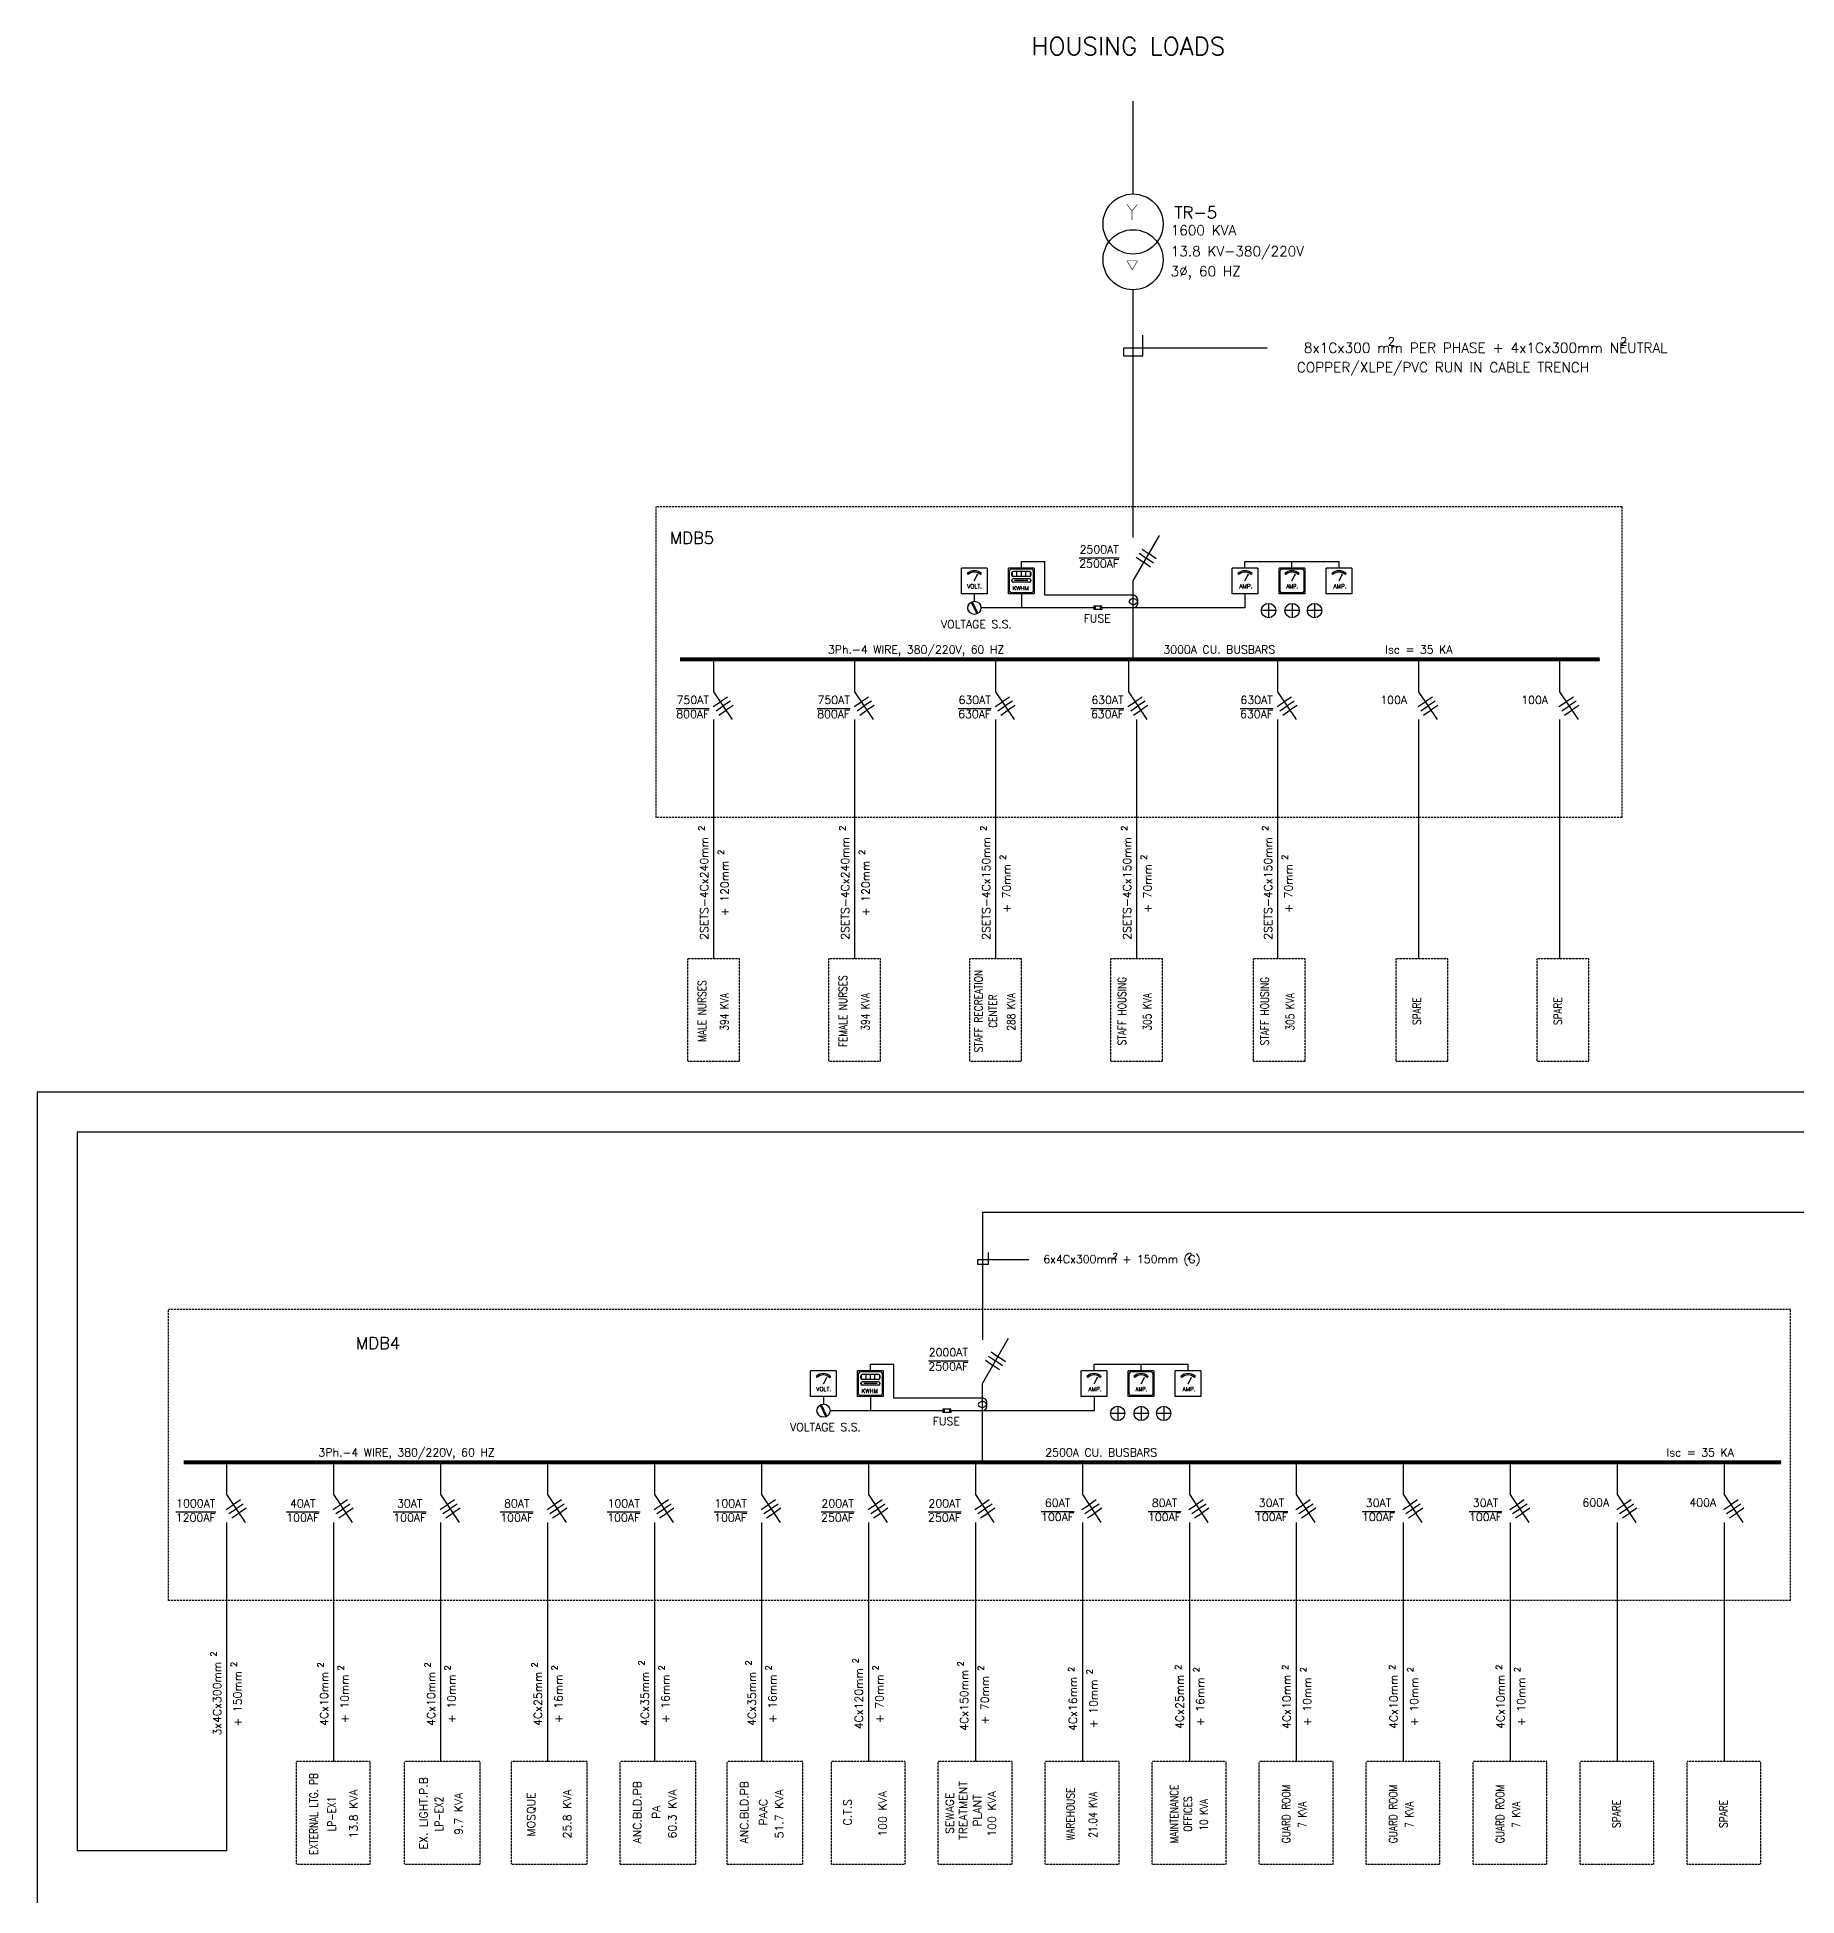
# Model space of a CAD drawing. Extents: x 20055 to 127460, y -8950 to 79188.
# Drawn here: x 20189 to 64160, y 32744 to 79188 of the extents above; entities that cross this region are included whole.
import ezdxf
from ezdxf.enums import TextEntityAlignment as Align

# ---------------------------------------------------------------- set-up
doc = ezdxf.new("R2010")
doc.units = 0
doc.header["$MEASUREMENT"] = 0
doc.linetypes.add('DASHED', pattern=[0.75, 0.5, -0.25])
for name, color, linetype in [('DB', 4, 'CONTINUOUS'), ('GRID-NO', 1, 'CONTINUOUS'), ('TEXT', 200, 'CONTINUOUS'), ('WIRE', 4, 'CONTINUOUS')]:
    doc.layers.add(name, color=color, linetype=linetype)
doc.styles.add('DWG', font='ROMANS.shx', dxfattribs={"width": 0.8, "height": 200})
doc.styles.add('ROMANS', font='ROMANS.shx', dxfattribs={"height": 0.4})

msp = doc.modelspace()

# ---------------------------------------------------------------- linework, layer by layer
at = {"layer": 'DB', "color": 7, "linetype": 'DASHED', "ltscale": 100}
for p, q in [((59796, 67453), (35659, 67453)), ((35659, 59686), (35659, 67453)), ((59796, 59686), (59796, 67453)), ((59796, 59686), (35659, 59686)), ((64001, 47391), (23471, 47391)), ((23471, 40124), (23471, 47391)), ((64001, 40124), (64001, 47391)), ((64001, 40124), (23471, 40124))]:
    msp.add_line(p, q, dxfattribs=at)
at = {"layer": 'DB', "color": 7, "linetype": 'DASHED'}
for p, q in [((36448, 53599), (36448, 56161)), ((37738, 56161), (36448, 56161)), ((37738, 53599), (37738, 56161)), ((41260, 56161), (39971, 56161)), ((39971, 53599), (39971, 56161)), ((41260, 53599), (41260, 56161)), ((43493, 53599), (43493, 56161)), ((44783, 56161), (43493, 56161)), ((44783, 53599), (44783, 56161)), ((47016, 53599), (47016, 56161)), ((48305, 56161), (47016, 56161)), ((48305, 53599), (48305, 56161)), ((51874, 56161), (50584, 56161)), ((50584, 53599), (50584, 56161)), ((51874, 53599), (51874, 56161)), ((54152, 53599), (54152, 56161)), ((55442, 56161), (54152, 56161)), ((55442, 53599), (55442, 56161)), ((58964, 56161), (57675, 56161)), ((57675, 53599), (57675, 56161)), ((58964, 53599), (58964, 56161)), ((36448, 53599), (37738, 53599)), ((39971, 53599), (41260, 53599)), ((43493, 53599), (44783, 53599)), ((47016, 53599), (48305, 53599)), ((50584, 53599), (51874, 53599)), ((54152, 53599), (55442, 53599)), ((57675, 53599), (58964, 53599)), ((28511, 36098), (26668, 36098)), ((26668, 33537), (26668, 36098)), ((28511, 33537), (28511, 36098)), ((31255, 36098), (29366, 36098)), ((29366, 33537), (29366, 36098)), ((31255, 33537), (31255, 36098)), ((32039, 33537), (32039, 36098)), ((33929, 36098), (32039, 36098)), ((33929, 33537), (33929, 36098)), ((34758, 33537), (34758, 36098)), ((36648, 36098), (34758, 36098)), ((36648, 33537), (36648, 36098)), ((39321, 36098), (37431, 36098)), ((37431, 33537), (37431, 36098)), ((39321, 33537), (39321, 36098)), ((40034, 33537), (40034, 36098)), ((41877, 36098), (40034, 36098)), ((41877, 33537), (41877, 36098)), ((42707, 33537), (42707, 36098)), ((44550, 36098), (42707, 36098)), ((44550, 33537), (44550, 36098)), ((45380, 33537), (45380, 36098)), ((47223, 36098), (45380, 36098)), ((47223, 33537), (47223, 36098)), ((49897, 36098), (48053, 36098)), ((48053, 33537), (48053, 36098)), ((49897, 33537), (49897, 36098)), ((50726, 33537), (50726, 36098)), ((52570, 36098), (50726, 36098)), ((52570, 33537), (52570, 36098)), ((55243, 36098), (53400, 36098)), ((53400, 33537), (53400, 36098)), ((55243, 33537), (55243, 36098)), ((57916, 36098), (56073, 36098)), ((56073, 33537), (56073, 36098)), ((57916, 33537), (57916, 36098)), ((58746, 33537), (58746, 36098)), ((60589, 36098), (58746, 36098)), ((60589, 33537), (60589, 36098)), ((61419, 33537), (61419, 36098)), ((63263, 36098), (61419, 36098)), ((63263, 33537), (63263, 36098)), ((26668, 33537), (28511, 33537)), ((29366, 33537), (31255, 33537)), ((32039, 33537), (33929, 33537)), ((34758, 33537), (36648, 33537)), ((37431, 33537), (39321, 33537)), ((40034, 33537), (41877, 33537)), ((42707, 33537), (44550, 33537)), ((45380, 33537), (47223, 33537)), ((48053, 33537), (49897, 33537)), ((50726, 33537), (52570, 33537)), ((53400, 33537), (55243, 33537)), ((56073, 33537), (57916, 33537)), ((58746, 33537), (60589, 33537)), ((61419, 33537), (63263, 33537))]:
    msp.add_line(p, q, dxfattribs=at)
at = {"layer": 'GRID-NO', "color": 11}
msp.add_lwpolyline([(44971, 48638), (43690, 48638), (43690, 48531), (43957, 48531), (43957, 48819)], dxfattribs=at)
at = {"layer": 'WIRE', "color": 4}
for p, q in [((47577, 75269), (47577, 77585)), ((47577, 66684), (47577, 72877)), ((47577, 65604), (48233, 66737)), ((44782, 65923), (44782, 66088)), ((44782, 66088), (45366, 66088)), ((45366, 65241), (45366, 66088)), ((47655, 66192), (47832, 66068)), ((47728, 66294), (47905, 66171)), ((47800, 66398), (47976, 66274)), ((48009, 65945), (47832, 66068)), ((48082, 66047), (47905, 66171)), ((48153, 66151), (47976, 66274)), ((50369, 66088), (52720, 66088)), ((50369, 65923), (50369, 66088)), ((51545, 65923), (51545, 66088)), ((52720, 65923), (52720, 66088)), ((43285, 65279), (43285, 65923)), ((43927, 65923), (43285, 65923)), ((43927, 65923), (43927, 65279)), ((44461, 65279), (44461, 65923)), ((45103, 65923), (44461, 65923)), ((44486, 65346), (44486, 65856)), ((45036, 65898), (44528, 65898)), ((45078, 65856), (45078, 65346)), ((45103, 65923), (45103, 65279)), ((47577, 63641), (47577, 65604)), ((50048, 65279), (50048, 65923)), ((50690, 65923), (50048, 65923)), ((50690, 65923), (50690, 65279)), ((51224, 65279), (51224, 65923)), ((51866, 65923), (51224, 65923)), ((51248, 65346), (51248, 65856)), ((51799, 65898), (51290, 65898)), ((51841, 65856), (51841, 65346)), ((51866, 65923), (51866, 65279)), ((52399, 65279), (52399, 65923)), ((53041, 65923), (52399, 65923)), ((53041, 65923), (53041, 65279)), ((43927, 65279), (43285, 65279)), ((43538, 65078), (43545, 65062)), ((43541, 65037), (43545, 65062)), ((43541, 65037), (43649, 64808)), ((43545, 65062), (43567, 65049)), ((43567, 65049), (43674, 64819)), ((43606, 65279), (43606, 65093)), ((43665, 65083), (43658, 65067)), ((45103, 65279), (44461, 65279)), ((45036, 65304), (44528, 65304)), ((44782, 65279), (44782, 64928)), ((47577, 65241), (45366, 65241)), ((50690, 65279), (50048, 65279)), ((50369, 65279), (50369, 64928)), ((50960, 65039), (50960, 64681)), ((51866, 65279), (51224, 65279)), ((51799, 65304), (51290, 65304)), ((51547, 65039), (51547, 64681)), ((52109, 65039), (52109, 64681)), ((53041, 65279), (52399, 65279)), ((43453, 64984), (43469, 64978)), ((43474, 64866), (43459, 64859)), ((43556, 64790), (43550, 64774)), ((43649, 64808), (43670, 64795)), ((43670, 64795), (43674, 64819)), ((43670, 64795), (43677, 64779)), ((43757, 64998), (43741, 64990)), ((43747, 64879), (43763, 64873)), ((46589, 64928), (43773, 64928)), ((46589, 64971), (46589, 64885)), ((46791, 64971), (46589, 64971)), ((46791, 64885), (46589, 64885)), ((46627, 64971), (46627, 64885)), ((46754, 64971), (46754, 64885)), ((46791, 64928), (46791, 64971)), ((50369, 64928), (46791, 64928)), ((47577, 64928), (46791, 64928)), ((46791, 64928), (46791, 64885)), ((51139, 64860), (50781, 64860)), ((51726, 64860), (51369, 64860)), ((52288, 64860), (51930, 64860)), ((36256, 63641), (59237, 63641)), ((37093, 63641), (37093, 62832)), ((40616, 63641), (40616, 62832)), ((44138, 63641), (44138, 62832)), ((47456, 63641), (47456, 62832)), ((51183, 63641), (51183, 62832)), ((54705, 63641), (54705, 62832)), ((58228, 63641), (58228, 62832)), ((37093, 62832), (37558, 62136)), ((40616, 62832), (41080, 62136)), ((44138, 62832), (44603, 62136)), ((47456, 62832), (47920, 62136)), ((51183, 62832), (51647, 62136)), ((54705, 62832), (55170, 62136)), ((58228, 62832), (58692, 62136)), ((37083, 62459), (37262, 62579)), ((37153, 62355), (37333, 62475)), ((37222, 62250), (37402, 62370)), ((37441, 62699), (37262, 62579)), ((37512, 62594), (37333, 62475)), ((37581, 62489), (37402, 62370)), ((40605, 62459), (40784, 62579)), ((40676, 62355), (40855, 62475)), ((40745, 62250), (40924, 62370)), ((40964, 62699), (40784, 62579)), ((41034, 62594), (40855, 62475)), ((41103, 62489), (40924, 62370)), ((44128, 62459), (44307, 62579)), ((44198, 62355), (44378, 62475)), ((44267, 62250), (44446, 62370)), ((44486, 62699), (44307, 62579)), ((44557, 62594), (44378, 62475)), ((44626, 62489), (44446, 62370)), ((47445, 62459), (47625, 62579)), ((47516, 62355), (47695, 62475)), ((47585, 62250), (47764, 62370)), ((47804, 62699), (47625, 62579)), ((47875, 62594), (47695, 62475)), ((47944, 62489), (47764, 62370)), ((51172, 62459), (51352, 62579)), ((51243, 62355), (51422, 62475)), ((51312, 62250), (51491, 62370)), ((51531, 62699), (51352, 62579)), ((51602, 62594), (51422, 62475)), ((51671, 62489), (51491, 62370)), ((54695, 62459), (54874, 62579)), ((54766, 62355), (54945, 62475)), ((54835, 62250), (55014, 62370)), ((55053, 62699), (54874, 62579)), ((55124, 62594), (54945, 62475)), ((55193, 62489), (55014, 62370)), ((58217, 62459), (58397, 62579)), ((58288, 62355), (58467, 62475)), ((58357, 62250), (58536, 62370)), ((58576, 62699), (58397, 62579)), ((58647, 62594), (58467, 62475)), ((58716, 62489), (58536, 62370)), ((37093, 62136), (37093, 56161)), ((40616, 62136), (40616, 56161)), ((44138, 62136), (44138, 56161)), ((47660, 62136), (47660, 56161)), ((51183, 62136), (51183, 56161)), ((54705, 62136), (54705, 56161)), ((58228, 62136), (58228, 56161)), ((43807, 49824), (43807, 46636)), ((43807, 45542), (44462, 46675)), ((41011, 45861), (41011, 46026)), ((41011, 46026), (41595, 46026)), ((41595, 45179), (41595, 46026)), ((43885, 46130), (44062, 46006)), ((43958, 46232), (44135, 46109)), ((44029, 46336), (44206, 46212)), ((44238, 45883), (44062, 46006)), ((44311, 45985), (44135, 46109)), ((44382, 46089), (44206, 46212)), ((46599, 46026), (48950, 46026)), ((46599, 45861), (46599, 46026)), ((47774, 45861), (47774, 46026)), ((48950, 45861), (48950, 46026)), ((39515, 45217), (39515, 45861)), ((40157, 45861), (39515, 45861)), ((40157, 45861), (40157, 45217)), ((40690, 45217), (40690, 45861)), ((41332, 45861), (40690, 45861)), ((40715, 45284), (40715, 45794)), ((41266, 45836), (40757, 45836)), ((41308, 45794), (41308, 45284)), ((41332, 45861), (41332, 45217)), ((43807, 43579), (43807, 45542)), ((46278, 45217), (46278, 45861)), ((46920, 45861), (46278, 45861)), ((46920, 45861), (46920, 45217)), ((47453, 45217), (47453, 45861)), ((48095, 45861), (47453, 45861)), ((47478, 45284), (47478, 45794)), ((48028, 45836), (47520, 45836)), ((48070, 45794), (48070, 45284)), ((48095, 45861), (48095, 45217)), ((48629, 45217), (48629, 45861)), ((49271, 45861), (48629, 45861)), ((49271, 45861), (49271, 45217)), ((40157, 45217), (39515, 45217)), ((39836, 45217), (39836, 45031)), ((41332, 45217), (40690, 45217)), ((41266, 45242), (40757, 45242)), ((41011, 45217), (41011, 44866)), ((43807, 45179), (41595, 45179)), ((46920, 45217), (46278, 45217)), ((46599, 45217), (46599, 44866)), ((48095, 45217), (47453, 45217)), ((48028, 45242), (47520, 45242)), ((49271, 45217), (48629, 45217)), ((39682, 44922), (39699, 44916)), ((39704, 44804), (39688, 44797)), ((39767, 45016), (39775, 45000)), ((39771, 44975), (39775, 45000)), ((39771, 44975), (39878, 44745)), ((39775, 45000), (39796, 44987)), ((39786, 44728), (39780, 44712)), ((39796, 44987), (39904, 44757)), ((39878, 44745), (39900, 44733)), ((39894, 45021), (39888, 45005)), ((39900, 44733), (39904, 44757)), ((39900, 44733), (39907, 44717)), ((39987, 44935), (39971, 44928)), ((39976, 44817), (39993, 44811)), ((42819, 44866), (40003, 44866)), ((42819, 44908), (42819, 44823)), ((43021, 44908), (42819, 44908)), ((43021, 44823), (42819, 44823)), ((42856, 44908), (42856, 44823)), ((42983, 44908), (42983, 44823)), ((43021, 44866), (43021, 44908)), ((46599, 44866), (43021, 44866)), ((43807, 44866), (43021, 44866)), ((43021, 44866), (43021, 44823)), ((47368, 44798), (47011, 44798)), ((47189, 44976), (47189, 44619)), ((47956, 44798), (47598, 44798)), ((47777, 44976), (47777, 44619)), ((48518, 44798), (48160, 44798)), ((48339, 44976), (48339, 44619)), ((24921, 43579), (24921, 42770)), ((27594, 43579), (27594, 42770)), ((30267, 43579), (30267, 42770)), ((32941, 43579), (32941, 42770)), ((35680, 43579), (34287, 43579)), ((35614, 43579), (35614, 42770)), ((38287, 43579), (38287, 42770)), ((40960, 43579), (40960, 42770)), ((43633, 43579), (43633, 42770)), ((43699, 43579), (63767, 43579)), ((46307, 43579), (46307, 42770)), ((48980, 43579), (48980, 42770)), ((51653, 43579), (51653, 42770)), ((54326, 43579), (54326, 42770)), ((56999, 43579), (56999, 42770)), ((59672, 43579), (59672, 42770)), ((62346, 43579), (62346, 42770)), ((24921, 42770), (25386, 42074)), ((27594, 42770), (28059, 42074)), ((30267, 42770), (30732, 42074)), ((32941, 42770), (33405, 42074)), ((35614, 42770), (36078, 42074)), ((38287, 42770), (38752, 42074)), ((40960, 42770), (41425, 42074)), ((43633, 42770), (44098, 42074)), ((46307, 42770), (46771, 42074)), ((48980, 42770), (49444, 42074)), ((51653, 42770), (52117, 42074)), ((54326, 42770), (54791, 42074)), ((56999, 42770), (57464, 42074)), ((59672, 42770), (60137, 42074)), ((62346, 42770), (62810, 42074)), ((24911, 42397), (25090, 42517)), ((24981, 42293), (25161, 42413)), ((25050, 42188), (25230, 42308)), ((25269, 42636), (25090, 42517)), ((25340, 42532), (25161, 42413)), ((25409, 42427), (25230, 42308)), ((27584, 42397), (27763, 42517)), ((27655, 42293), (27834, 42413)), ((27723, 42188), (27903, 42308)), ((27942, 42636), (27763, 42517)), ((28013, 42532), (27834, 42413)), ((28082, 42427), (27903, 42308)), ((30257, 42397), (30436, 42517)), ((30328, 42293), (30507, 42413)), ((30397, 42188), (30576, 42308)), ((30616, 42636), (30436, 42517)), ((30686, 42532), (30507, 42413)), ((30755, 42427), (30576, 42308)), ((32930, 42397), (33109, 42517)), ((33001, 42293), (33180, 42413)), ((33070, 42188), (33249, 42308)), ((33289, 42636), (33109, 42517)), ((33359, 42532), (33180, 42413)), ((33428, 42427), (33249, 42308)), ((35603, 42397), (35783, 42517)), ((35674, 42293), (35853, 42413)), ((35743, 42188), (35922, 42308)), ((35962, 42636), (35783, 42517)), ((36033, 42532), (35853, 42413)), ((36102, 42427), (35922, 42308)), ((38277, 42397), (38456, 42517)), ((38347, 42293), (38527, 42413)), ((38416, 42188), (38595, 42308)), ((38635, 42636), (38456, 42517)), ((38706, 42532), (38527, 42413)), ((38775, 42427), (38595, 42308)), ((40950, 42397), (41129, 42517)), ((41020, 42293), (41200, 42413)), ((41089, 42188), (41269, 42308)), ((41308, 42636), (41129, 42517)), ((41379, 42532), (41200, 42413)), ((41448, 42427), (41269, 42308)), ((43623, 42397), (43802, 42517)), ((43694, 42293), (43873, 42413)), ((43763, 42188), (43942, 42308)), ((43981, 42636), (43802, 42517)), ((44052, 42532), (43873, 42413)), ((44121, 42427), (43942, 42308)), ((46296, 42397), (46475, 42517)), ((46367, 42293), (46546, 42413)), ((46436, 42188), (46615, 42308)), ((46655, 42636), (46475, 42517)), ((46725, 42532), (46546, 42413)), ((46794, 42427), (46615, 42308)), ((48969, 42397), (49149, 42517)), ((49040, 42293), (49219, 42413)), ((49109, 42188), (49288, 42308)), ((49328, 42636), (49149, 42517)), ((49399, 42532), (49219, 42413)), ((49467, 42427), (49288, 42308)), ((51642, 42397), (51822, 42517)), ((51713, 42293), (51892, 42413)), ((51782, 42188), (51961, 42308)), ((52001, 42636), (51822, 42517)), ((52072, 42532), (51892, 42413)), ((52141, 42427), (51961, 42308)), ((54316, 42397), (54495, 42517)), ((54386, 42293), (54566, 42413)), ((54455, 42188), (54635, 42308)), ((54674, 42636), (54495, 42517)), ((54745, 42532), (54566, 42413)), ((54814, 42427), (54635, 42308)), ((56989, 42397), (57168, 42517)), ((57059, 42293), (57239, 42413)), ((57128, 42188), (57308, 42308)), ((57347, 42636), (57168, 42517)), ((57418, 42532), (57239, 42413)), ((57487, 42427), (57308, 42308)), ((59662, 42397), (59841, 42517)), ((59733, 42293), (59912, 42413)), ((59802, 42188), (59981, 42308)), ((60021, 42636), (59841, 42517)), ((60091, 42532), (59912, 42413)), ((60160, 42427), (59981, 42308)), ((62335, 42397), (62514, 42517)), ((62406, 42293), (62585, 42413)), ((62475, 42188), (62654, 42308)), ((62694, 42636), (62514, 42517)), ((62764, 42532), (62585, 42413)), ((62833, 42427), (62654, 42308)), ((24921, 42074), (24921, 33870)), ((27594, 42074), (27594, 36098)), ((30267, 42074), (30267, 36098)), ((32941, 42074), (32941, 36098)), ((35614, 42074), (35614, 36098)), ((38287, 42074), (38287, 36098)), ((40960, 42074), (40960, 36098)), ((43633, 42074), (43633, 36098)), ((46307, 42074), (46307, 36098)), ((48980, 42074), (48980, 36098)), ((51653, 42074), (51653, 36098)), ((54326, 42074), (54326, 36098)), ((56999, 42074), (56999, 36098)), ((59672, 42074), (59672, 36098)), ((62346, 42074), (62346, 36098)), ((24921, 33870), (21189, 33870))]:
    msp.add_line(p, q, dxfattribs=at)
at = {"layer": 'WIRE', "color": 11}
for p, q in [((43426, 65782), (43451, 65757)), ((43462, 65779), (43469, 65771)), ((43478, 65793), (43485, 65784)), ((43498, 65804), (43503, 65794)), ((43516, 65823), (43523, 65804)), ((43541, 65821), (43544, 65811)), ((43561, 65826), (43564, 65816)), ((43587, 65830), (43587, 65820)), ((43606, 65601), (43689, 65759)), ((43606, 65601), (43606, 65601)), ((43606, 65601), (43607, 65601)), ((43607, 65820), (43607, 65841)), ((43627, 65830), (43627, 65820)), ((43653, 65826), (43651, 65816)), ((43674, 65821), (43670, 65811)), ((43679, 65748), (43693, 65766)), ((43685, 65752), (43679, 65748)), ((43685, 65745), (43693, 65766)), ((43685, 65752), (43685, 65745)), ((43699, 65823), (43691, 65804)), ((43716, 65804), (43711, 65794)), ((43736, 65793), (43729, 65784)), ((43752, 65779), (43746, 65771)), ((43762, 65757), (43787, 65782)), ((44545, 65743), (44545, 65803)), ((44545, 65603), (44545, 65620)), ((44559, 65724), (44559, 65822)), ((44559, 65610), (44559, 65612)), ((44985, 65836), (44578, 65836)), ((44985, 65709), (44578, 65709)), ((44985, 65653), (44578, 65653)), ((44985, 65569), (44578, 65569)), ((44948, 65610), (44614, 65610)), ((44671, 65724), (44671, 65822)), ((44782, 65724), (44782, 65822)), ((44893, 65724), (44893, 65822)), ((45004, 65822), (45004, 65724)), ((45004, 65612), (45004, 65610)), ((45019, 65803), (45019, 65743)), ((45019, 65620), (45019, 65603)), ((50189, 65782), (50214, 65757)), ((50225, 65779), (50231, 65771)), ((50241, 65793), (50248, 65784)), ((50261, 65804), (50266, 65794)), ((50278, 65823), (50286, 65804)), ((50303, 65821), (50306, 65811)), ((50324, 65826), (50326, 65816)), ((50350, 65830), (50350, 65820)), ((50369, 65601), (50451, 65759)), ((50369, 65601), (50369, 65601)), ((50369, 65601), (50369, 65601)), ((50370, 65820), (50370, 65841)), ((50390, 65830), (50389, 65820)), ((50416, 65826), (50413, 65816)), ((50436, 65821), (50433, 65811)), ((50442, 65748), (50455, 65766)), ((50448, 65752), (50442, 65748)), ((50448, 65745), (50455, 65766)), ((50448, 65752), (50448, 65745)), ((50461, 65823), (50454, 65804)), ((50479, 65804), (50474, 65794)), ((50499, 65793), (50492, 65784)), ((50515, 65779), (50508, 65771)), ((50525, 65757), (50550, 65782)), ((51364, 65782), (51389, 65757)), ((51400, 65779), (51407, 65771)), ((51417, 65793), (51423, 65784)), ((51436, 65804), (51441, 65794)), ((51454, 65823), (51461, 65804)), ((51479, 65821), (51482, 65811)), ((51499, 65826), (51502, 65816)), ((51525, 65830), (51526, 65820)), ((51544, 65601), (51627, 65759)), ((51544, 65601), (51545, 65601)), ((51545, 65820), (51545, 65841)), ((51545, 65601), (51545, 65601)), ((51565, 65830), (51565, 65820)), ((51591, 65826), (51589, 65816)), ((51612, 65821), (51609, 65811)), ((51617, 65748), (51631, 65766)), ((51623, 65752), (51617, 65748)), ((51623, 65745), (51631, 65766)), ((51623, 65752), (51623, 65745)), ((51637, 65823), (51629, 65804)), ((51654, 65804), (51649, 65794)), ((51674, 65793), (51667, 65784)), ((51690, 65779), (51684, 65771)), ((51700, 65757), (51725, 65782)), ((52540, 65782), (52564, 65757)), ((52576, 65779), (52582, 65771)), ((52592, 65793), (52599, 65784)), ((52612, 65804), (52617, 65794)), ((52629, 65823), (52637, 65804)), ((52654, 65821), (52657, 65811)), ((52675, 65826), (52677, 65816)), ((52701, 65830), (52701, 65820)), ((52720, 65820), (52721, 65841)), ((52720, 65601), (52802, 65759)), ((52720, 65601), (52720, 65601)), ((52720, 65601), (52720, 65601)), ((52741, 65830), (52740, 65820)), ((52766, 65826), (52764, 65816)), ((52787, 65821), (52784, 65811)), ((52793, 65748), (52806, 65766)), ((52799, 65752), (52793, 65748)), ((52799, 65745), (52806, 65766)), ((52799, 65752), (52799, 65745)), ((52812, 65823), (52805, 65804)), ((52830, 65804), (52825, 65794)), ((52849, 65793), (52843, 65784)), ((52866, 65779), (52859, 65771)), ((52876, 65757), (52901, 65782)), ((39655, 45720), (39680, 45695)), ((39692, 45717), (39698, 45709)), ((39708, 45731), (39715, 45722)), ((39728, 45741), (39733, 45732)), ((39745, 45761), (39753, 45742)), ((39770, 45759), (39773, 45749)), ((39791, 45764), (39793, 45754)), ((39817, 45768), (39817, 45758)), ((39836, 45758), (39837, 45779)), ((39836, 45539), (39918, 45697)), ((39836, 45539), (39836, 45539)), ((39836, 45539), (39836, 45539)), ((39857, 45768), (39856, 45758)), ((39882, 45764), (39880, 45754)), ((39903, 45759), (39900, 45749)), ((39909, 45686), (39922, 45704)), ((39915, 45690), (39909, 45686)), ((39915, 45682), (39922, 45704)), ((39915, 45690), (39915, 45682)), ((39928, 45761), (39921, 45742)), ((39945, 45741), (39941, 45732)), ((39965, 45731), (39959, 45722)), ((39982, 45717), (39975, 45709)), ((39992, 45695), (40017, 45720)), ((40774, 45681), (40774, 45740)), ((40774, 45540), (40774, 45557)), ((40789, 45662), (40789, 45759)), ((40789, 45548), (40789, 45550)), ((41215, 45774), (40808, 45774)), ((41215, 45647), (40808, 45647)), ((41215, 45591), (40808, 45591)), ((41178, 45548), (40844, 45548)), ((40900, 45662), (40900, 45759)), ((41011, 45662), (41011, 45759)), ((41123, 45662), (41123, 45759)), ((41234, 45759), (41234, 45662)), ((41234, 45550), (41234, 45548)), ((41248, 45740), (41248, 45681)), ((41248, 45557), (41248, 45540)), ((46418, 45720), (46443, 45695)), ((46454, 45717), (46461, 45709)), ((46471, 45731), (46477, 45722)), ((46491, 45741), (46496, 45732)), ((46508, 45761), (46515, 45742)), ((46533, 45759), (46536, 45749)), ((46554, 45764), (46556, 45754)), ((46579, 45768), (46580, 45758)), ((46598, 45539), (46681, 45697)), ((46598, 45539), (46599, 45539)), ((46599, 45758), (46600, 45779)), ((46599, 45539), (46599, 45539)), ((46619, 45768), (46619, 45758)), ((46645, 45764), (46643, 45754)), ((46666, 45759), (46663, 45749)), ((46671, 45686), (46685, 45704)), ((46677, 45690), (46671, 45686)), ((46677, 45682), (46685, 45704)), ((46677, 45690), (46677, 45682)), ((46691, 45761), (46683, 45742)), ((46708, 45741), (46703, 45732)), ((46728, 45731), (46721, 45722)), ((46744, 45717), (46738, 45709)), ((46754, 45695), (46779, 45720)), ((47594, 45720), (47619, 45695)), ((47630, 45717), (47636, 45709)), ((47646, 45731), (47653, 45722)), ((47666, 45741), (47671, 45732)), ((47683, 45761), (47691, 45742)), ((47708, 45759), (47711, 45749)), ((47729, 45764), (47731, 45754)), ((47755, 45768), (47755, 45758)), ((47774, 45539), (47856, 45697)), ((47774, 45539), (47774, 45539)), ((47774, 45539), (47774, 45539)), ((47775, 45758), (47775, 45779)), ((47795, 45768), (47794, 45758)), ((47821, 45764), (47818, 45754)), ((47841, 45759), (47838, 45749)), ((47847, 45686), (47860, 45704)), ((47853, 45690), (47847, 45686)), ((47853, 45682), (47860, 45704)), ((47853, 45690), (47853, 45682)), ((47866, 45761), (47859, 45742)), ((47884, 45741), (47879, 45732)), ((47904, 45731), (47897, 45722)), ((47920, 45717), (47913, 45709)), ((47930, 45695), (47955, 45720)), ((48769, 45720), (48794, 45695)), ((48805, 45717), (48812, 45709)), ((48822, 45731), (48828, 45722)), ((48841, 45741), (48846, 45732)), ((48859, 45761), (48866, 45742)), ((48884, 45759), (48887, 45749)), ((48904, 45764), (48907, 45754)), ((48930, 45768), (48931, 45758)), ((48949, 45539), (49032, 45697)), ((48949, 45539), (48950, 45539)), ((48950, 45758), (48950, 45779)), ((48950, 45539), (48950, 45539)), ((48970, 45768), (48970, 45758)), ((48996, 45764), (48994, 45754)), ((49017, 45759), (49014, 45749)), ((49022, 45686), (49036, 45704)), ((49028, 45690), (49022, 45686)), ((49028, 45682), (49036, 45704)), ((49028, 45690), (49028, 45682)), ((49042, 45761), (49034, 45742)), ((49059, 45741), (49054, 45732)), ((49079, 45731), (49072, 45722)), ((49095, 45717), (49089, 45709)), ((49105, 45695), (49130, 45720)), ((41215, 45507), (40808, 45507))]:
    msp.add_line(p, q, dxfattribs=at)
at = {"layer": 'WIRE', "color": 4, "linetype": 'Continuous'}
for p, q in [((96548, 52824), (20189, 52824)), ((20189, 52824), (20189, 29067)), ((21189, 51824), (21189, 33870)), ((100280, 51824), (21189, 51824)), ((43807, 49824), (66736, 49824))]:
    msp.add_line(p, q, dxfattribs=at)
at = {"layer": 'WIRE', "color": 4}
for points, const_width in [([(47417, 75010), (47549, 74845), (47549, 74615)], 14.4), ([(47681, 75010), (47549, 74845), (47549, 74615)], 14.4), ([(23847, 43579), (63767, 43579)], 25.6)]:
    msp.add_lwpolyline(points, dxfattribs=dict(at, const_width=const_width))
at = {"layer": 'WIRE', "color": 4, "const_width": 14.4}
msp.add_lwpolyline([(47419, 73599), (47683, 73599), (47554, 73376)], close=True, dxfattribs=at)
at = {"layer": 'WIRE', "color": 0}
msp.add_lwpolyline([(50924, 71417), (47335, 71417), (47335, 71229), (47820, 71229), (47820, 71740)], dxfattribs=at)
at = {"layer": 'WIRE', "color": 11}
for points, const_width in [([(43608, 65601, -1), (43605, 65601, -1)], 2.52), ([(43607, 65601, -1), (43606, 65601, -1)], 1.05), ([(50370, 65601, -1), (50367, 65601, -1)], 2.52), ([(50370, 65601, -1), (50369, 65601, -1)], 1.05), ([(51545, 65601, -1), (51543, 65601, -1)], 2.52), ([(51545, 65601, -1), (51544, 65601, -1)], 1.05), ([(52721, 65601, -1), (52718, 65601, -1)], 2.52), ([(52721, 65601, -1), (52719, 65601, -1)], 1.05), ([(39837, 45539, -1), (39835, 45539, -1)], 2.52), ([(39837, 45539, -1), (39835, 45539, -1)], 1.05), ([(46599, 45539, -1), (46597, 45539, -1)], 2.52), ([(46599, 45539, -1), (46598, 45539, -1)], 1.05), ([(47775, 45539, -1), (47772, 45539, -1)], 2.52), ([(47775, 45539, -1), (47774, 45539, -1)], 1.05), ([(48950, 45539, -1), (48948, 45539, -1)], 2.52), ([(48950, 45539, -1), (48949, 45539, -1)], 1.05)]:
    msp.add_lwpolyline(points, format="xyb", close=True, dxfattribs=dict(at, const_width=const_width))
at = {"layer": 'WIRE', "color": 4}
for points in [[(36256, 63641, 100, 100, 0), (59237, 63641, 25.6, 25.6, 0)], [(23847, 43579, 100, 100, 0), (63767, 43579, 25.6, 25.6, 0)]]:
    msp.add_lwpolyline(points, format="xyseb", dxfattribs=at)
for centre, radius in [((47573, 74519), 750), ((47573, 73627), 750), ((43608, 64928), 165), ((50960, 64860), 179), ((51547, 64860), 179), ((52109, 64860), 179), ((39838, 44866), 165), ((47189, 44798), 179), ((47777, 44798), 179), ((48339, 44798), 179)]:
    msp.add_circle(centre, radius, dxfattribs=at)
at = {"layer": 'WIRE', "color": 11}
for centre, radius, start, end in [((43606, 65601), 256, 45.0803, 134.9197), ((43606, 65601), 220, 45.0803, 134.9197), ((44578, 65803), 33.5, 90, 180), ((44578, 65743), 33.5, 180, 270), ((44578, 65620), 33.5, 90, 180), ((44578, 65603), 33.5, 180, 270), ((44985, 65803), 33.5, 360, 90), ((44985, 65743), 33.5, 270, 0), ((44985, 65620), 33.5, 0, 90), ((44985, 65603), 33.5, 270, 0), ((50369, 65601), 256, 45.0803, 134.9197), ((50369, 65601), 220, 45.0803, 134.9197), ((51545, 65601), 256, 45.0803, 134.9197), ((51545, 65601), 220, 45.0803, 134.9197), ((52720, 65601), 256, 45.0803, 134.9197), ((52720, 65601), 220, 45.0803, 134.9197), ((39836, 45539), 256, 45.0803, 134.9197), ((39836, 45539), 220, 45.0803, 134.9197), ((40808, 45740), 33.5, 90, 180), ((40808, 45681), 33.5, 180, 270), ((40808, 45557), 33.5, 90, 180), ((40808, 45540), 33.5, 180, 270), ((41215, 45740), 33.5, 360, 90), ((41215, 45681), 33.5, 270, 0), ((41215, 45557), 33.5, 0, 90), ((41215, 45540), 33.5, 270, 0), ((46599, 45539), 256, 45.0803, 134.9197), ((46599, 45539), 220, 45.0803, 134.9197), ((47774, 45539), 256, 45.0803, 134.9197), ((47774, 45539), 220, 45.0803, 134.9197), ((48950, 45539), 256, 45.0803, 134.9197), ((48950, 45539), 220, 45.0803, 134.9197)]:
    msp.add_arc(centre, radius, start, end, dxfattribs=at)
at = {"layer": 'WIRE', "color": 4}
for centre, radius, start, end in [((44528, 65856), 41.9, 90, 180), ((45036, 65856), 41.9, 360, 90), ((51290, 65856), 41.9, 90, 180), ((51799, 65856), 41.9, 360, 90), ((44528, 65346), 41.9, 180, 270), ((45036, 65346), 41.9, 270, 0), ((47577, 65126), 115, 201.2775, 90), ((47577, 65043), 115, 270, 158.7225), ((51290, 65346), 41.9, 180, 270), ((51799, 65346), 41.9, 270, 0), ((40757, 45794), 41.9, 90, 180), ((41266, 45794), 41.9, 360, 90), ((47520, 45794), 41.9, 90, 180), ((48028, 45794), 41.9, 360, 90), ((40757, 45284), 41.9, 180, 270), ((41266, 45284), 41.9, 270, 0), ((43807, 45064), 115, 201.2775, 90), ((43807, 44981), 115, 270, 158.7225), ((47520, 45284), 41.9, 180, 270), ((48028, 45284), 41.9, 270, 0)]:
    msp.add_arc(centre, radius, start, end, dxfattribs=at)

# ---------------------------------------------------------------- texts
at = {"layer": 'GRID-NO', "color": 4}
for s, height, style, p in [('TR-5', 300, 'ROMANS', (49139, 74808)), ('8x1Cx300 mm PER PHASE + 4x1Cx300mm NEUTRAL', 250, 'ROMANS', (56386, 71425)), ('2', 200, 'ROMANS', (54027, 71586)), ('2', 200, 'ROMANS', (59833, 71586)), ('COPPER/XLPE/PVC RUN IN CABLE TRENCH', 250, 'ROMANS', (55319, 70920)), ('6x4Cx300mm + 150mm (G)', 200, 'DWG', (47293, 48638)), ('2', 150, 'DWG', (47127, 48727)), ('2', 150, 'DWG', (48984, 48727))]:
    msp.add_text(s, height=height, dxfattribs=dict(at, style=style)).set_placement(p, align=Align.MIDDLE)
at = {"layer": 'GRID-NO', "color": 4, "style": 'ROMANS'}
for s, p in [('1600 KVA', (48512, 74236)), ('13.8 KV-380/220V', (48512, 73713)), ('3%%C, 60 HZ', (48512, 73212))]:
    msp.add_text(s, height=250, dxfattribs=at).set_placement(p)
at = {"layer": 'GRID-NO', "color": 4, "style": 'DWG'}
for s, height, p in [('2', 150, (36787, 59421)), ('2', 150, (40309, 59421)), ('2', 150, (43832, 59421)), ('2', 150, (47354, 59421)), ('2', 150, (50877, 59421)), ('2SETS-4Cx240mm', 200, (36856, 57915)), ('2SETS-4Cx240mm', 200, (40378, 57915)), ('2SETS-4Cx150mm', 200, (43901, 57915)), ('2SETS-4Cx150mm', 200, (47423, 57915)), ('2SETS-4Cx150mm', 200, (50946, 57915)), ('2', 150, (37272, 58821)), ('+ 120mm', 200, (37368, 57915)), ('2', 150, (40794, 58821)), ('+ 120mm', 200, (40891, 57915)), ('2', 150, (44317, 58696)), ('2', 150, (47839, 58696)), ('2', 150, (51362, 58696)), ('+ 70mm', 200, (44413, 57915)), ('+ 70mm', 200, (47936, 57915)), ('+ 70mm', 200, (51458, 57915)), ('2', 150, (24595, 38784)), ('3x4Cx300mm', 200, (24684, 37667)), ('2', 150, (25100, 38526)), ('2', 150, (27269, 38513)), ('2', 150, (29942, 38513)), ('2', 150, (32615, 38513)), ('2', 150, (35288, 38563)), ('2', 150, (37961, 38563)), ('2', 150, (40635, 38620)), ('2', 150, (43264, 38541)), ('+ 150mm', 200, (25196, 37667)), ('4Cx10mm', 200, (27357, 37667)), ('2', 150, (27773, 38440)), ('+ 10mm', 200, (27870, 37667)), ('4Cx10mm', 200, (30030, 37667)), ('2', 150, (30446, 38440)), ('+ 10mm', 200, (30543, 37667)), ('4Cx25mm', 200, (32703, 37667)), ('2', 150, (33119, 38440)), ('+ 16mm', 200, (33216, 37667)), ('4Cx35mm', 200, (35376, 37667)), ('2', 150, (35793, 38440)), ('+ 16mm', 200, (35889, 37667)), ('4Cx35mm', 200, (38050, 37667)), ('2', 150, (38466, 38440)), ('+ 16mm', 200, (38562, 37667)), ('4Cx120mm', 200, (40723, 37667)), ('2', 150, (41139, 38440)), ('+ 70mm', 200, (41236, 37667)), ('4Cx150mm', 200, (43353, 37630)), ('2', 150, (43769, 38432)), ('+ 70mm', 200, (43866, 37630)), ('2', 150, (46029, 38404)), ('4Cx16mm', 200, (46069, 37540)), ('2', 150, (46485, 38343)), ('+ 10mm', 200, (46582, 37540)), ('2', 150, (48697, 38456)), ('4Cx25mm', 200, (48738, 37592)), ('2', 150, (49154, 38395)), ('+ 16mm', 200, (49250, 37592)), ('2', 150, (51371, 38456)), ('4Cx10mm', 200, (51411, 37592)), ('2', 150, (51827, 38395)), ('+ 10mm', 200, (51923, 37592)), ('2', 150, (54044, 38456)), ('4Cx10mm', 200, (54084, 37592)), ('2', 150, (54500, 38395)), ('+ 10mm', 200, (54597, 37592)), ('2', 150, (56717, 38456)), ('4Cx10mm', 200, (56757, 37592)), ('2', 150, (57173, 38395)), ('+ 10mm', 200, (57270, 37592)), ('13.8 KVA', 200, (28097, 34791)), ('EX. LIGHT.P.B ', 200, (29844, 34876)), ('9.7 KVA', 200, (30721, 34791)), ('MOSQUE', 200, (32540, 34776)), ('25.8 KVA', 200, (33434, 34790)), ('ANC.BLD.PB', 200, (35185, 34831)), ('60.3 KVA', 200, (36061, 34790)), ('ANC.BLD.PB', 200, (37858, 34831)), ('51.7 KVA', 200, (38734, 34790)), ('100 KVA', 200, (41314, 34790)), ('SEWAGE ', 200, (42991, 34876)), ('TREATMENT', 200, (43326, 34876)), ('100 KVA', 200, (44044, 34791)), ('PA', 200, (35660, 34831)), ('PAAC', 200, (38333, 34831)), ('C.T.S', 200, (40438, 34831)), ('PLANT', 200, (43682, 34876))]:
    msp.add_text(s, height=height, rotation=90, dxfattribs=at).set_placement(p, align=Align.MIDDLE)
at = {"layer": 'GRID-NO', "color": 4, "style": 'DWG', "width": 0.8}
for s, height, p in [('STAFF RECREATION', 205.29, (43711, 54850)), ('MALE NURSES', 205.29, (36801, 54850)), ('394 KVA', 205.3, (37361, 54832)), ('FEMALE NURSES', 205.29, (40323, 54850)), ('394 KVA', 205.3, (40884, 54832)), ('288 KVA', 205.3, (44528, 54832)), ('STAFF HOUSING', 205.29, (47295, 54850)), ('305 KVA', 205.3, (47928, 54832)), ('STAFF HOUSING', 205.29, (50863, 54850)), ('305 KVA', 205.3, (51497, 54832)), ('CENTER', 205.3, (44070, 54850)), ('SPARE', 205.3, (54664, 54850)), ('SPARE', 205.3, (58187, 54850)), ('EXTERNAL LTG. PB', 205.29, (27097, 34788)), ('WAREHOUSE', 205.3, (46010, 34788)), ('21.04 KVA', 205.3, (46570, 34770)), ('MAINTENANCE', 205.29, (48602, 34788)), ('GUARD ROOM', 205.3, (51399, 34788)), ('GUARD ROOM', 205.3, (54072, 34788)), ('GUARD ROOM', 205.3, (56745, 34788)), ('LP-EX1', 205.3, (27550, 34788)), ('LP-EX2', 205.3, (30228, 34788)), ('OFFICES', 205.3, (48941, 34788)), ('10 KVA', 205.3, (49341, 34770)), ('7 KVA', 205.3, (51802, 34770)), ('7 KVA', 205.3, (54475, 34770)), ('7 KVA', 205.3, (57148, 34770)), ('SPARE', 205.3, (59655, 34788)), ('SPARE', 205.3, (62328, 34788))]:
    msp.add_text(s, height=height, rotation=90, dxfattribs=at).set_placement(p, align=Align.MIDDLE)
at = {"layer": 'TEXT', "color": 4, "style": 'ROMANS'}
for s, height, p in [('HOUSING LOADS', 450, (45037, 78738)), ('MDB5', 300, (35997, 66524)), ('VOLTAGE S.S.', 200, (42772, 64418)), ('3Ph.-4 WIRE, 380/220V, 60 HZ', 200, (39949, 63785)), ('3000A CU. BUSBARS', 200, (48330, 63785)), ('Isc = 35 KA', 200, (53875, 63785)), ('                     MDB4', 300, (23455, 46406)), ('VOLTAGE S.S.', 200, (39001, 44356)), ('3Ph.-4 WIRE, 380/220V, 60 HZ', 200, (27218, 43722)), ('2500A CU. BUSBARS', 200, (45380, 43722)), ('Isc = 35 KA', 200, (60905, 43722))]:
    msp.add_text(s, height=height, dxfattribs=at).set_placement(p)
for s, p in [('2500AT', (46727, 66387)), ('%%O2500AF', (46727, 66034)), ('FUSE', (46677, 64664)), ('750AT', (36570, 62625)), ('750AT', (40092, 62625)), ('630AT', (43615, 62625)), ('630AT', (46933, 62625)), ('630AT', (50660, 62625)), ('100A', (54086, 62625)), ('100A', (57608, 62625)), ('%%O800AF', (36570, 62272)), ('%%O800AF', (40092, 62272)), ('%%O630AF', (43615, 62272)), ('%%O630AF', (46933, 62272)), ('%%O630AF', (50660, 62272)), ('%%O2500AF', (42957, 45972)), ('2000AT', (42957, 46325)), ('FUSE', (42907, 44602)), ('%%O1200AF', (24152, 42195)), ('1000AT', (24152, 42548)), ('%%O100AF', (26825, 42195)), ('40AT', (26825, 42548)), ('%%O100AF', (29498, 42195)), ('30AT', (29498, 42548)), ('%%O100AF', (32172, 42195)), ('80AT', (32172, 42548)), ('%%O100AF', (34845, 42195)), ('100AT', (34845, 42548)), ('%%O100AF', (37518, 42195)), ('100AT', (37518, 42548)), ('%%O250AF', (40191, 42195)), ('200AT', (40191, 42548)), ('%%O250AF', (42864, 42195)), ('200AT', (42864, 42548)), ('%%O100AF', (45687, 42210)), ('60AT', (45687, 42563)), ('%%O100AF', (48360, 42210)), ('80AT', (48360, 42563)), ('%%O100AF', (51033, 42210)), ('30AT', (51033, 42563)), ('%%O100AF', (53707, 42210)), ('30AT', (53707, 42563)), ('%%O100AF', (56380, 42210)), ('30AT', (56380, 42563)), ('600A', (59137, 42570)), ('400A', (61810, 42570))]:
    msp.add_text(s, height=200, dxfattribs=at).set_placement(p, align=Align.MIDDLE)
at = {"layer": 'WIRE', "color": 11, "style": 'DWG'}
for s, p in [('VOLT.', (43427, 65415)), ('AMP.', (50230, 65415)), ('AMP.', (52581, 65415)), ('KWHM', (44561, 65367)), ('VOLT.', (39657, 45352)), ('KWHM', (40790, 45305)), ('AMP.', (46459, 45352)), ('AMP.', (48810, 45352))]:
    msp.add_text(s, height=104.8, dxfattribs=at).set_placement(p)
at = {"layer": 'WIRE', "color": 11, "style": 'DWG', "width": 0.8}
for p in [(51405, 65415), (47635, 45352)]:
    msp.add_text('AMP.', height=104.8, dxfattribs=at).set_placement(p)

doc.saveas('drawing.dxf')
